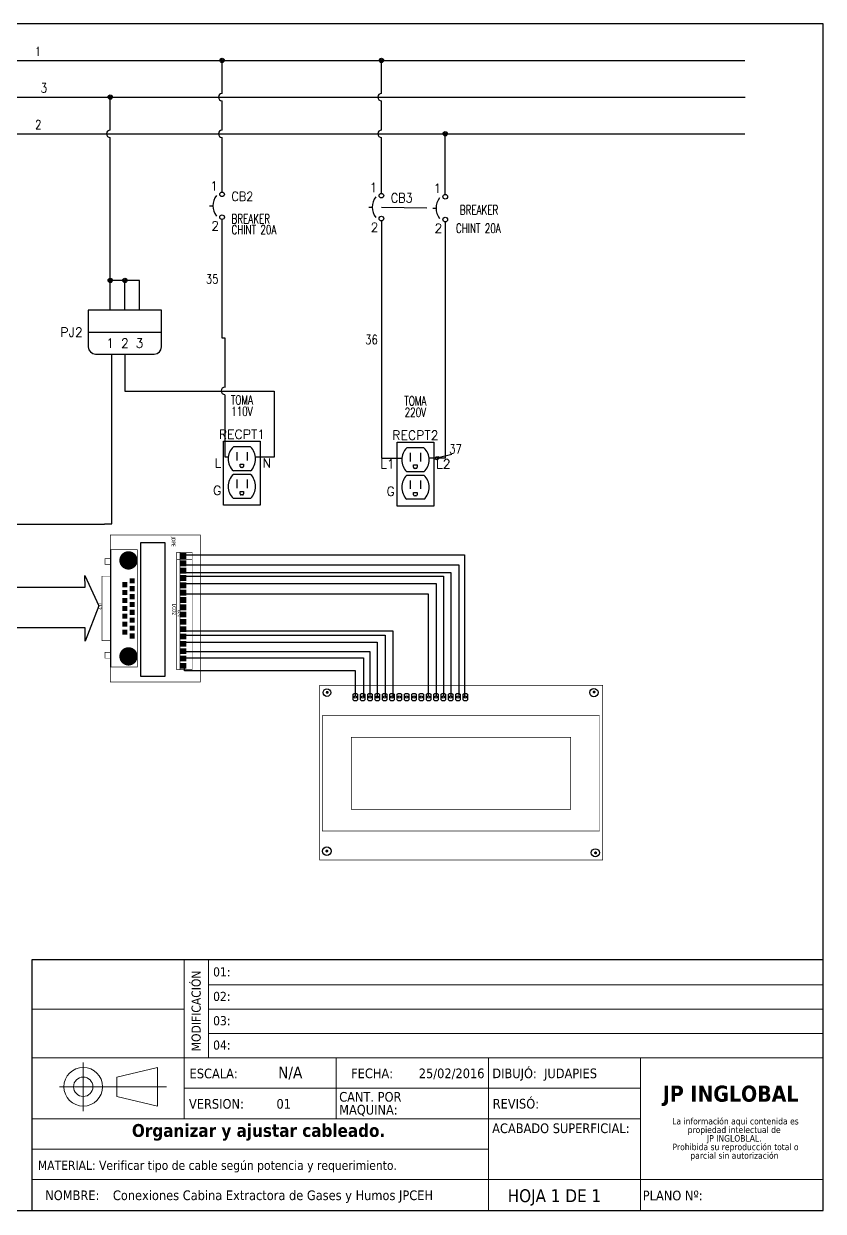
# Model space of a CAD drawing. Header units: millimetres. Extents: x 132.2 to 153, y 110.3 to 126.5.
# Drawn here: x 142.09 to 152.99, y 110.33 to 126.52 of the extents above; entities that cross this region are included whole.
import ezdxf
from ezdxf.enums import TextEntityAlignment as Align

# ---------------------------------------------------------------- set-up
doc = ezdxf.new("R2010")
doc.units = ezdxf.units.MM
doc.linetypes.add('CENTERX2', pattern=[20.32, 12.7, -2.54, 2.54, -2.54])
doc.linetypes.add('HIDDEN2', pattern=[0.1875, 0.125, -0.0625])
for name, color, linetype in [('12632256', 7, 'Continuous'), ('CONTORNO', 179, 'Continuous'), ('LINK', 9, 'Continuous'), ('MISC', 7, 'Continuous'), ('SYMS', 7, 'Continuous'), ('TAGS', 250, 'Continuous'), ('WIRES', 7, 'Continuous')]:
    doc.layers.add(name, color=color, linetype=linetype)
for name, color, linetype, true_color in [('DESC', 7, 'Continuous', 0x000000), ('TERMS', 7, 'Continuous', 0x000000), ('WIRENO', 7, 'Continuous', 0x000000)]:
    doc.layers.add(name, color=color, linetype=linetype, true_color=true_color)
doc.styles.add('SLDTEXTSTYLE0', font='tahoma.ttf')
doc.styles.add('SLDTEXTSTYLE1', font='')
doc.styles.get("Standard").update_dxf_attribs({"font": 'tahoma.ttf'})
doc.styles.add('WD', font='romans.shx')
doc.styles.get('SLDTEXTSTYLE1').set_extended_font_data('Tahoma', bold=True)

# ---------------------------------------------------------------- blocks, each defined once
blk = doc.blocks.new('SW_NOTE_2')
at = {"layer": 'CONTORNO', "color": 0, "char_height": 1.0583, "attachment_point": 2, "style": 'SLDTEXTSTYLE0'}
for s, insert in [('La información aqui contenida es ', (10.29, 1.34)), ('propiedad intelectual de', (10.08, -0.07)), ('JP INGLOBLAL.', (10.1, -1.48)), ('Prohibida su reproducción total o ', (10.3, -2.89)), ('parcial sin autorización', (10.12, -4.3))]:
    blk.add_mtext(s, dxfattribs=dict(at, insert=insert))
blk = doc.blocks.new('SW_NOTE_4')
at = {"color": 0, "linetype": 'Continuous', "lineweight": 0, "char_height": 1.587, "attachment_point": 1, "style": 'SLDTEXTSTYLE0'}
for s, insert in [('CANT. POR ', (0, 2.02)), ('MAQUINA:', (0, -0.1))]:
    blk.add_mtext(s, dxfattribs=dict(at, insert=insert))
blk = doc.blocks.new('VCN1_1PJ_14E1')
at = {"layer": 'SYMS'}
for p, q in [((-0.3, 0.3), (-0.3, -0.2)), ((0.7, 0.3), (-0.3, 0.3)), ((0.7, -0.2), (0.7, 0.3)), ((-0.3, 0), (0.7, 0)), ((-0.2, -0.3), (0.6, -0.3))]:
    blk.add_line(p, q, dxfattribs=at)
for centre, start, end in [((-0.2, -0.2), 180, 270), ((0.6, -0.2), 270, 360)]:
    blk.add_arc(centre, 0.1, start, end, dxfattribs=at)
at = {"style": 'WD', "flags": 1}
blk.add_attdef('WD_JUMPERS', (0, 0), '', height=0.01, dxfattribs=at)
at = {"layer": 'SYMS', "linetype": 'Continuous', "style": 'WD', "flags": 8}
for tag, p in [('TERMDESC01J', (-0.05, 0.4)), ('TERMDESC02J', (0.15, 0.4)), ('TERMDESC03J', (0.35, 0.4))]:
    blk.add_attdef(tag, p, '', height=0.1, rotation=90, dxfattribs=at)
for tag, p in [('X2WIRE01J', (0.05, 0.4)), ('X2WIRE02J', (0.25, 0.4)), ('X2WIRE03J', (0.45, 0.4))]:
    blk.add_attdef(tag, text='', height=0.1, rotation=90, dxfattribs=at).set_placement(p, align=Align.TOP_LEFT)
at = {"layer": 'SYMS', "style": 'WD', "width": 0.7}
for tag, p in [('INST', (-0.381, 0.812)), ('LOC', (-0.381, 0.643)), ('DESC1', (-0.375, 0.469)), ('DESC2', (-0.375, 0.287)), ('DESC3', (-0.375, 0.112)), ('XREF', (-0.375, -0.237))]:
    blk.add_attdef(tag, text='', height=0.125, dxfattribs=at).set_placement(p, align=Align.RIGHT)
at = {"layer": 'SYMS', "style": 'WD'}
for tag, p, flags in [('ACE_FLAG', (-0.207, 0.434), 9), ('FAMILY', (-0.194, 0.407), 9), ('X2TERM01J', (0, 0.3), 1), ('X2TERM02J', (0.2, 0.3), 1), ('X2TERM03J', (0.4, 0.3), 1), ('GENDER', (0.109, 0.08), 9), ('WDBLKNAM', (0.175, 0.125), 9), ('X1LINK', (0.775, 0), 1), ('X8TERM01P', (0, -0.3), 1), ('X8TERM02P', (0.2, -0.3), 1), ('X8TERM03P', (0.4, -0.3), 1)]:
    blk.add_attdef(tag, p, '', height=0.01, dxfattribs=dict(at, flags=flags))
at = {"layer": 'SYMS', "linetype": 'Continuous', "style": 'WD', "flags": 9}
for tag, p in [('MFG', (-0.171, 0.344)), ('CAT', (-0.169, 0.363)), ('ASSYCODE', (-0.188, 0.312))]:
    blk.add_attdef(tag, text='', height=0.01, dxfattribs=at).set_placement(p, align=Align.CENTER)
at = {"layer": 'SYMS', "linetype": 'Continuous', "style": 'WD'}
for tag, flags, p in [('TERM01J', 9, (0, 0.15)), ('TERM02J', 9, (0.2, 0.15)), ('TERM03J', 9, (0.4, 0.15)), ('TERM01P', 8, (0, -0.15)), ('TERM02P', 8, (0.2, -0.15)), ('TERM03P', 8, (0.4, -0.15))]:
    blk.add_attdef(tag, text='', height=0.125, dxfattribs=dict(at, flags=flags)).set_placement(p, align=Align.MIDDLE_CENTER)
at = {"layer": 'SYMS', "color": 7, "style": 'WD'}
for tag, p in [('X2_TINY_DOT_DONT_REMOVE_01J', (0, 0.3)), ('X2_TINY_DOT_DONT_REMOVE_02J', (0.2, 0.3)), ('X2_TINY_DOT_DONT_REMOVE_03J', (0.4, 0.3)), ('X8_TINY_DOT_DONT_REMOVE_01P', (0, -0.3)), ('X8_TINY_DOT_DONT_REMOVE_02P', (0.2, -0.3)), ('X8_TINY_DOT_DONT_REMOVE_03P', (0.4, -0.3))]:
    blk.add_attdef(tag, p, '', height=0.0001, dxfattribs=at)
at = {"layer": 'SYMS', "style": 'WD'}
blk.add_attdef('TAG1', text='', height=0.125, dxfattribs=at).set_placement((-0.375, -0.062), align=Align.RIGHT)
at = {"layer": 'SYMS', "linetype": 'Continuous', "style": 'WD', "flags": 8}
for tag, p in [('TERMDESC01P', (-0.05, -0.4)), ('TERMDESC02P', (0.15, -0.4)), ('TERMDESC03P', (0.35, -0.4))]:
    blk.add_attdef(tag, text='', height=0.1, rotation=90, dxfattribs=at).set_placement(p, align=Align.RIGHT)
for tag, p in [('X8WIRE01P', (0.05, -0.4)), ('X8WIRE02P', (0.25, -0.4)), ('X8WIRE03P', (0.45, -0.4))]:
    blk.add_attdef(tag, text='', height=0.1, rotation=90, dxfattribs=at).set_placement(p, align=Align.TOP_RIGHT)
blk = doc.blocks.new('WDDOT')
for radius in [0.03, 0.0187, 0.00929]:
    blk.add_circle((0, 0), radius)
blk = doc.blocks.new('HCN1RDUP')
for p, q in [((-0.25, 0.219), (0.25, 0.219)), ((-0.25, -0.656), (-0.25, 0.219)), ((0.25, 0.219), (0.25, -0.656)), ((0.117, 0.14), (-0.117, 0.14)), ((-0.071, 0.071), (-0.071, -0.046)), ((0.07, 0.071), (0.07, -0.046)), ((-0.024, -0.093), (0.023, -0.093)), ((-0.024, -0.125), (-0.024, -0.093)), ((0.008, -0.14), (-0.009, -0.14)), ((0.023, -0.093), (0.023, -0.125)), ((0.117, -0.187), (-0.117, -0.187)), ((0.117, -0.235), (-0.117, -0.235)), ((-0.071, -0.304), (-0.071, -0.421)), ((0.07, -0.304), (0.07, -0.421)), ((-0.024, -0.468), (0.023, -0.468)), ((-0.024, -0.5), (-0.024, -0.468)), ((0.023, -0.468), (0.023, -0.5)), ((0.117, -0.562), (-0.117, -0.562)), ((0.008, -0.515), (-0.009, -0.515)), ((0.25, -0.656), (-0.25, -0.656))]:
    blk.add_line(p, q)
for centre, radius, start, end in [((0.039, -0.023), 0.226, 133.6028, 226.3972), ((-0.039, -0.023), 0.226, 313.6028, 46.3972), ((-0.009, -0.125), 0.015, 180, 270), ((0.008, -0.125), 0.015, 270, 0), ((0.039, -0.398), 0.226, 133.6028, 226.3972), ((-0.039, -0.398), 0.226, 313.6028, 46.3972), ((-0.009, -0.5), 0.015, 180, 270), ((0.008, -0.5), 0.015, 270, 0)]:
    blk.add_arc(centre, radius, start, end)
at = {"style": 'WD'}
for tag, width, p in [('INST', 0.7, (0, 1.045)), ('LOC', 0.7, (0, 0.875)), ('DESC1', 0.7, (0, 0.719)), ('DESC2', 0.7, (0, 0.562)), ('RATING1', 0.9, (0, 0.406))]:
    blk.add_attdef(tag, text='', height=0.125, dxfattribs=dict(at, width=width)).set_placement(p, align=Align.CENTER)
blk.add_attdef('TAG1', text='', height=0.125, dxfattribs=at).set_placement((0, 0.25), align=Align.CENTER)
for tag, p, height, flags in [('FAMILY', (0.205, 0.152), 0.01, 9), ('X4TERM01', (-0.188, 0), 0.0125, 1), ('X1TERM02', (0.188, 0), 0.0125, 1), ('X8TERM03', (0, -0.14), 0.0125, 1), ('X4TERM04', (-0.188, -0.375), 0.0125, 1), ('X1TERM05', (0.188, -0.375), 0.0125, 1), ('X8TERM06', (0, -0.515), 0.0125, 1)]:
    blk.add_attdef(tag, p, '', height=height, dxfattribs=dict(at, flags=flags))
at = {"linetype": 'Continuous', "style": 'WD', "flags": 9}
for tag, p in [('ASSYCODE', (0.23, 0.071)), ('MFG', (0.228, 0.089)), ('CAT', (0.23, 0.108))]:
    blk.add_attdef(tag, text='', height=0.01, dxfattribs=at).set_placement(p, align=Align.CENTER)
at = {"linetype": 'Continuous', "style": 'WD', "flags": 8}
for tag, p in [('TERM01', (-0.281, -0.016)), ('TERM04', (-0.281, -0.391))]:
    blk.add_attdef(tag, text='', height=0.125, dxfattribs=at).set_placement(p, align=Align.TOP_RIGHT)
for tag, p in [('TERM02', (0.281, -0.016)), ('TERM05', (0.281, -0.391)), ('TERM06', (0.08, -0.587))]:
    blk.add_attdef(tag, text='', height=0.125, dxfattribs=at).set_placement(p, align=Align.TOP_LEFT)
blk = doc.blocks.new('VCB1')
at = {"linetype": 'HIDDEN2'}
blk.add_line((-0.171, 0), (-0.125, 0), dxfattribs=at)
for centre in [(0, 0.156), (0, -0.156)]:
    blk.add_circle(centre, 0.0312)
blk.add_arc((0.109, 0), 0.234, 143.1301, 216.8699)
at = {"style": 'WD'}
for tag, p, width in [('INST', (0.219, 0.388), 0.7), ('LOC', (0.219, 0.219), 0.7), ('TAG1', (0.127, 0.064), 0.9), ('XREF', (0.129, -0.09), 0.7), ('DESC1', (0.129, -0.242), 0.7), ('DESC2', (0.129, -0.389), 0.7)]:
    blk.add_attdef(tag, p, '', height=0.125, dxfattribs=dict(at, width=width))
at = {"linetype": 'Continuous', "style": 'WD'}
for tag, height, flags, p in [('TERM01', 0.125, 8, (-0.055, 0.207)), ('MFG', 0.01, 9, (-0.142, -0.088)), ('CAT', 0.01, 9, (-0.142, -0.073))]:
    blk.add_attdef(tag, text='', height=height, dxfattribs=dict(at, flags=flags)).set_placement(p, align=Align.RIGHT)
at = {"style": 'WD', "width": 0.7}
blk.add_attdef('RATING1', text='', height=0.125, dxfattribs=at).set_placement((-0.188, 0.062), align=Align.RIGHT)
at = {"color": 7, "style": 'WD', "flags": 1}
for tag, p in [('X2TERM01', (0, 0.188)), ('X8TERM02', (0, -0.188))]:
    blk.add_attdef(tag, p, '', height=0.0125, dxfattribs=at)
at = {"color": 7, "style": 'WD'}
for tag, p in [('X4LINK', (-0.25, 0)), ('X1LINK', (0, 0))]:
    blk.add_attdef(tag, p, '', height=0.01, dxfattribs=at)
at = {"linetype": 'Continuous', "style": 'WD', "flags": 9}
blk.add_attdef('ASSYCODE', text='', height=0.01, dxfattribs=at).set_placement((-0.153, -0.106), align=Align.CENTER)
at = {"style": 'WD', "flags": 9}
for tag, p in [('CONTACT', (-0.129, -0.129)), ('FAMILY', (-0.142, -0.036))]:
    blk.add_attdef(tag, text='', height=0.01, dxfattribs=at).set_placement(p, align=Align.RIGHT)
at = {"linetype": 'Continuous', "style": 'WD', "flags": 8}
blk.add_attdef('TERM02', text='', height=0.125, dxfattribs=at).set_placement((-0.041, -0.213), align=Align.TOP_RIGHT)
blk = doc.blocks.new('RPAD')
blk.add_trace([(-0.5, -0.5), (-0.5, 0.5), (0.5, -0.5), (0.5, 0.5)])
blk = doc.blocks.new('EPAD')
at = {"const_width": 0.5}
blk.add_lwpolyline([(-0.25, 0, 1), (0.25, 0, 1)], format="xyb", close=True, dxfattribs=at)
blk = doc.blocks.new('Adaptador LCD')
at = {"const_width": 0.008}
for points in [[(144.076, 116.65), (146.082, 116.65), (146.082, 117.876), (144.076, 117.876), (144.076, 116.65)], [(144.311, 117.556), (145.914, 117.556), (145.914, 117.766), (144.311, 117.766), (144.311, 117.556)], [(144.411, 117.762), (144.411, 117.56)], [(144.314, 117.599), (145.911, 117.599)], [(144.277, 116.658), (145.876, 116.658), (145.876, 117.018), (144.277, 117.018), (144.277, 116.658)], [(144.397, 116.653), (144.397, 116.578), (144.477, 116.578), (144.477, 116.653)], [(144.637, 116.538), (145.516, 116.538), (145.516, 116.658), (144.637, 116.658), (144.637, 116.538)], [(145.676, 116.658), (145.676, 116.578), (145.756, 116.578)], [(145.756, 116.658), (145.756, 116.578)]]:
    blk.add_lwpolyline(points, dxfattribs=at)
blk.add_lwpolyline([(144.183, 117.064), (146, 117.064), (146, 117.398), (144.183, 117.398), (144.183, 117.064)])
for centre, radius in [((144.361, 117.645), 0.025), ((144.461, 117.645), 0.025), ((144.561, 117.645), 0.025), ((144.661, 117.645), 0.025), ((144.761, 117.645), 0.025), ((144.861, 117.645), 0.025), ((144.961, 117.645), 0.025), ((145.061, 117.645), 0.025), ((145.16, 117.645), 0.025), ((145.26, 117.645), 0.025), ((145.36, 117.645), 0.025), ((145.46, 117.645), 0.025), ((145.56, 117.645), 0.025), ((145.66, 117.645), 0.025), ((145.76, 117.645), 0.025), ((145.86, 117.645), 0.025), ((144.7, 116.948), 0.015), ((144.808, 116.948), 0.015), ((144.916, 116.948), 0.015), ((145.024, 116.948), 0.015), ((145.13, 116.948), 0.015), ((145.238, 116.948), 0.015), ((145.346, 116.948), 0.015), ((145.454, 116.948), 0.015), ((144.422, 116.898), 0.03), ((144.753, 116.848), 0.015), ((144.861, 116.848), 0.015), ((144.969, 116.848), 0.015), ((145.077, 116.848), 0.015), ((145.184, 116.848), 0.015), ((145.292, 116.848), 0.015), ((145.4, 116.848), 0.015), ((145.731, 116.898), 0.03)]:
    blk.add_circle(centre, radius)
for name, p, xscale, yscale in [('RPAD', (144.361, 117.645), 0.08, 0.08), ('RPAD', (144.461, 117.645), 0.08, 0.08), ('RPAD', (144.561, 117.645), 0.08, 0.08), ('RPAD', (144.661, 117.645), 0.08, 0.08), ('RPAD', (144.761, 117.645), 0.08, 0.08), ('RPAD', (144.861, 117.645), 0.08, 0.08), ('RPAD', (144.961, 117.645), 0.08, 0.08), ('RPAD', (145.061, 117.645), 0.08, 0.08), ('RPAD', (145.16, 117.645), 0.08, 0.08), ('RPAD', (145.26, 117.645), 0.08, 0.08), ('RPAD', (145.36, 117.645), 0.08, 0.08), ('RPAD', (145.46, 117.645), 0.08, 0.08), ('RPAD', (145.56, 117.645), 0.08, 0.08), ('RPAD', (145.66, 117.645), 0.08, 0.08), ('RPAD', (145.76, 117.645), 0.08, 0.08), ('RPAD', (145.86, 117.645), 0.08, 0.08), ('EPAD', (144.422, 116.898), 0.25, 0.25), ('EPAD', (145.731, 116.898), 0.25, 0.25)]:
    blk.add_blockref(name, p, dxfattribs=dict(xscale=xscale, yscale=yscale))
at = {"xscale": 0.07, "yscale": 0.07, "rotation": 180}
for p in [(144.7, 116.948), (144.808, 116.948), (144.916, 116.948), (145.024, 116.948), (145.13, 116.948), (145.238, 116.948), (145.346, 116.948), (145.454, 116.948), (144.753, 116.848), (144.861, 116.848), (144.969, 116.848), (145.077, 116.848), (145.184, 116.848), (145.292, 116.848), (145.4, 116.848)]:
    blk.add_blockref('RPAD', p, dxfattribs=at)
at = {"layer": '12632256'}
for s, height, width, p in [('BACK', 0.024, 1.25, (145.096, 117.567)), ('JDPE', 0.048, 1.041667, (144.1, 117.488)), ('LCD2', 0.048, 1.041667, (145.013, 117.498)), ('J12', 0.048, 1.041667, (145.002, 116.48))]:
    blk.add_text(s, height=height, dxfattribs=dict(at, width=width)).set_placement(p)
blk = doc.blocks.new('LCD')
at = {"const_width": 0.008}
for points in [[(146.304, 116.439), (150.161, 116.439), (150.161, 118.82), (146.304, 118.82), (146.304, 116.439)], [(146.34, 116.832), (150.119, 116.832), (150.119, 118.407), (146.34, 118.407), (146.34, 116.832)], [(146.734, 117.128), (149.725, 117.128), (149.725, 118.112), (146.734, 118.112), (146.734, 117.128)]]:
    blk.add_lwpolyline(points, dxfattribs=at)
for points in [[(146.76, 118.698), (146.772, 118.71), (146.808, 118.71), (146.82, 118.698), (146.82, 118.622), (146.808, 118.61), (146.772, 118.61), (146.76, 118.622), (146.76, 118.698)], [(146.86, 118.698), (146.872, 118.71), (146.908, 118.71), (146.92, 118.698), (146.92, 118.622), (146.908, 118.61), (146.872, 118.61), (146.86, 118.622), (146.86, 118.698)], [(146.96, 118.698), (146.972, 118.71), (147.008, 118.71), (147.02, 118.698), (147.02, 118.622), (147.008, 118.61), (146.972, 118.61), (146.96, 118.622), (146.96, 118.698)], [(147.06, 118.698), (147.072, 118.71), (147.108, 118.71), (147.12, 118.698), (147.12, 118.622), (147.108, 118.61), (147.072, 118.61), (147.06, 118.622), (147.06, 118.698)], [(147.16, 118.698), (147.172, 118.71), (147.208, 118.71), (147.22, 118.698), (147.22, 118.622), (147.208, 118.61), (147.172, 118.61), (147.16, 118.622), (147.16, 118.698)], [(147.26, 118.698), (147.272, 118.71), (147.308, 118.71), (147.32, 118.698), (147.32, 118.622), (147.308, 118.61), (147.272, 118.61), (147.26, 118.622), (147.26, 118.698)], [(147.36, 118.698), (147.372, 118.71), (147.408, 118.71), (147.42, 118.698), (147.42, 118.622), (147.408, 118.61), (147.372, 118.61), (147.36, 118.622), (147.36, 118.698)], [(147.46, 118.698), (147.472, 118.71), (147.508, 118.71), (147.52, 118.698), (147.52, 118.622), (147.508, 118.61), (147.472, 118.61), (147.46, 118.622), (147.46, 118.698)], [(147.56, 118.698), (147.572, 118.71), (147.608, 118.71), (147.62, 118.698), (147.62, 118.622), (147.608, 118.61), (147.572, 118.61), (147.56, 118.622), (147.56, 118.698)], [(147.66, 118.698), (147.672, 118.71), (147.708, 118.71), (147.72, 118.698), (147.72, 118.622), (147.708, 118.61), (147.672, 118.61), (147.66, 118.622), (147.66, 118.698)], [(147.76, 118.698), (147.772, 118.71), (147.808, 118.71), (147.82, 118.698), (147.82, 118.622), (147.808, 118.61), (147.772, 118.61), (147.76, 118.622), (147.76, 118.698)], [(147.86, 118.698), (147.872, 118.71), (147.908, 118.71), (147.92, 118.698), (147.92, 118.622), (147.908, 118.61), (147.872, 118.61), (147.86, 118.622), (147.86, 118.698)], [(147.96, 118.698), (147.972, 118.71), (148.008, 118.71), (148.02, 118.698), (148.02, 118.622), (148.008, 118.61), (147.972, 118.61), (147.96, 118.622), (147.96, 118.698)], [(148.06, 118.698), (148.072, 118.71), (148.108, 118.71), (148.12, 118.698), (148.12, 118.622), (148.108, 118.61), (148.072, 118.61), (148.06, 118.622), (148.06, 118.698)], [(148.16, 118.698), (148.172, 118.71), (148.208, 118.71), (148.22, 118.698), (148.22, 118.622), (148.208, 118.61), (148.172, 118.61), (148.16, 118.622), (148.16, 118.698)], [(148.26, 118.698), (148.272, 118.71), (148.308, 118.71), (148.32, 118.698), (148.32, 118.622), (148.308, 118.61), (148.272, 118.61), (148.26, 118.622), (148.26, 118.698)]]:
    blk.add_lwpolyline(points, close=True)
for centre, radius in [((146.407, 118.724), 0.01), ((150.046, 118.729), 0.01), ((146.79, 118.66), 0.015), ((146.89, 118.66), 0.015), ((146.99, 118.66), 0.015), ((147.09, 118.66), 0.015), ((147.19, 118.66), 0.015), ((147.29, 118.66), 0.015), ((147.39, 118.66), 0.015), ((147.49, 118.66), 0.015), ((147.59, 118.66), 0.015), ((147.69, 118.66), 0.015), ((147.79, 118.66), 0.015), ((147.89, 118.66), 0.015), ((147.99, 118.66), 0.015), ((148.09, 118.66), 0.015), ((148.19, 118.66), 0.015), ((148.29, 118.66), 0.015), ((146.402, 116.56), 0.01), ((150.066, 116.535), 0.01)]:
    blk.add_circle(centre, radius)
at = {"layer": '12632256'}
for centre, radius in [((146.402, 118.721), 0.052), ((150.043, 118.721), 0.056), ((146.402, 116.557), 0.059), ((150.063, 116.537), 0.055)]:
    blk.add_circle(centre, radius, dxfattribs=at)
at = {"xscale": 0.04, "yscale": 0.04}
for p in [(146.407, 118.724), (150.046, 118.729), (146.402, 116.56), (150.066, 116.535)]:
    blk.add_blockref('EPAD', p, dxfattribs=at)
blk = doc.blocks.new('WD_WNH')
at = {"linetype": 'Continuous', "style": 'WD', "width": 0.8}
blk.add_attdef('WIRENO', text='', height=0.125, dxfattribs=at).set_placement((0, 0.062), align=Align.CENTER)
at = {"style": 'WD', "flags": 1}
for tag, p in [('W01USER', (0, 0.078)), ('W02USER', (0, 0.07)), ('W03USER', (0, 0.062)), ('W04USER', (0, 0.055)), ('W05USER', (0, 0.047)), ('W06USER', (0, 0.039)), ('W07USER', (0, 0.031)), ('W08USER', (0, 0.023)), ('W09USER', (0, 0.016)), ('W10USER', (0, 0.008))]:
    blk.add_attdef(tag, text='', height=0.005, dxfattribs=at).set_placement(p, align=Align.CENTER)
blk = doc.blocks.new('WD_WNV')
at = {"linetype": 'Continuous', "style": 'WD', "width": 0.8}
blk.add_attdef('WIRENO', text='', height=0.125, dxfattribs=at).set_placement((-0.05, 0), align=Align.MIDDLE_RIGHT)
at = {"style": 'WD', "flags": 1}
for tag, p in [('W01USER', (-0.062, 0.094)), ('W02USER', (-0.062, 0.086)), ('W03USER', (-0.062, 0.078)), ('W04USER', (-0.062, 0.07)), ('W05USER', (-0.062, 0.062)), ('W06USER', (-0.062, 0.055)), ('W07USER', (-0.062, 0.047)), ('W08USER', (-0.062, 0.039)), ('W09USER', (-0.062, 0.031)), ('W10USER', (-0.062, 0.023))]:
    blk.add_attdef(tag, text='', height=0.005, dxfattribs=at).set_placement(p, align=Align.CENTER)

msp = doc.modelspace()

# ---------------------------------------------------------------- linework, layer by layer
at = {"color": 7, "linetype": 'Continuous'}
for p, q in [((152.987, 126.521), (132.237, 126.521)), ((152.987, 110.336), (152.987, 126.521)), ((132.237, 110.336), (152.987, 110.336))]:
    msp.add_line(p, q, dxfattribs=at)
for p, q in [((142.925, 118.839), (142.917, 118.996)), ((142.917, 118.996), (143.108, 118.582)), ((141.691, 118.839), (142.925, 118.839)), ((143.108, 118.582), (142.925, 118.102)), ((142.925, 118.284), (141.699, 118.284)), ((142.925, 118.102), (142.925, 118.284))]:
    msp.add_line(p, q)
at = {"color": 7, "linetype": 'Continuous', "lineweight": 30}
for p, q in [((152.987, 113.754), (142.194, 113.754)), ((142.194, 113.754), (142.194, 110.336))]:
    msp.add_line(p, q, dxfattribs=at)
at = {"color": 7, "linetype": 'Continuous', "lineweight": 0}
for p, q in [((144.272, 113.754), (144.272, 111.587)), ((144.604, 113.754), (144.604, 112.417)), ((152.987, 113.413), (144.604, 113.413)), ((144.272, 113.081), (142.194, 113.081)), ((152.987, 113.081), (144.604, 113.081)), ((152.987, 112.749), (144.604, 112.749)), ((152.987, 112.417), (142.197, 112.417)), ((146.347, 112.417), (146.347, 111.587)), ((148.422, 112.417), (148.422, 110.325)), ((150.497, 112.417), (150.497, 110.328)), ((143.91, 112.287), (143.357, 112.155)), ((143.91, 111.76), (143.91, 112.287)), ((143.357, 112.155), (143.357, 111.891)), ((150.497, 112.002), (144.272, 112.002)), ((143.357, 111.891), (143.91, 111.76)), ((150.497, 111.587), (142.197, 111.587)), ((148.422, 111.172), (142.197, 111.172)), ((152.987, 110.757), (142.197, 110.757))]:
    msp.add_line(p, q, dxfattribs=at)
at = {"color": 7, "linetype": 'CENTERX2', "lineweight": 0}
for p, q in [((152.987, 113.754), (152.987, 110.336)), ((142.897, 112.352), (142.897, 111.689)), ((142.573, 112.023), (144.031, 112.023)), ((142.194, 110.336), (152.987, 110.336))]:
    msp.add_line(p, q, dxfattribs=at)
at = {"color": 7, "linetype": 'Continuous', "lineweight": 0}
for radius in [0.264, 0.132]:
    msp.add_circle((142.897, 112.023), radius, dxfattribs=at)
at = {"layer": 'LINK', "color": 18, "true_color": 0x000000}
msp.add_lwpolyline([(146.962, 124.02), (147.582, 124.01)], dxfattribs=at)
at = {"layer": 'WIRENO'}
msp.add_lwpolyline([(147.925, 120.647), (147.754, 120.604), (147.735, 120.616), (147.705, 120.608), (147.693, 120.589), (147.712, 120.578), (147.743, 120.585), (147.748, 120.595)], dxfattribs=at)
at = {"layer": 'WIRES'}
for p, q in [((132.64, 126.021), (151.919, 126.021)), ((144.79, 125.571), (144.79, 126.021)), ((146.963, 125.571), (146.963, 126.021)), ((132.797, 125.521), (151.922, 125.521)), ((143.265, 125.071), (143.265, 125.521)), ((144.79, 125.071), (144.79, 125.471)), ((146.963, 125.071), (146.963, 125.471)), ((132.649, 125.021), (151.919, 125.021)), ((143.265, 122.615), (143.265, 124.971)), ((144.79, 124.227), (144.79, 124.971)), ((146.963, 124.207), (146.963, 124.971)), ((147.833, 124.194), (147.833, 125.021)), ((144.79, 122.231), (144.79, 123.852)), ((146.963, 123.832), (146.963, 120.597)), ((147.833, 123.819), (147.833, 120.597)), ((143.465, 123.021), (143.265, 123.021)), ((143.465, 122.615), (143.465, 123.021)), ((143.665, 123.021), (143.465, 123.021)), ((143.665, 122.615), (143.665, 123.021)), ((144.832, 122.231), (144.79, 122.231)), ((144.832, 121.562), (144.832, 122.231)), ((143.287, 119.701), (143.287, 122.015)), ((143.465, 122.015), (143.465, 121.512)), ((143.465, 121.512), (145.499, 121.512)), ((145.499, 121.512), (145.499, 120.609)), ((144.832, 120.609), (144.832, 121.462)), ((144.874, 120.609), (144.832, 120.609)), ((145.499, 120.609), (145.249, 120.609)), ((146.963, 120.597), (147.239, 120.597)), ((147.833, 120.597), (147.614, 120.597)), ((140.981, 119.694), (143.187, 119.694)), ((143.187, 119.701), (143.287, 119.701)), ((144.282, 119.276), (148.097, 119.276)), ((148.097, 119.276), (148.097, 117.326)), ((144.249, 119.141), (148.02, 119.141)), ((148.02, 119.141), (148.02, 117.362)), ((144.266, 119.038), (147.908, 119.038)), ((144.27, 118.986), (147.808, 118.986)), ((144.271, 118.886), (147.708, 118.886)), ((147.708, 118.886), (147.708, 117.344)), ((147.808, 118.986), (147.808, 117.344)), ((147.908, 119.038), (147.908, 117.344)), ((144.28, 118.746), (147.602, 118.746)), ((147.602, 118.746), (147.602, 117.344)), ((144.276, 118.243), (147.119, 118.243)), ((147.119, 118.243), (147.119, 117.337)), ((144.27, 118.087), (146.907, 118.087)), ((144.275, 118.184), (147.013, 118.184)), ((146.907, 118.087), (146.907, 117.337)), ((147.013, 118.184), (147.013, 117.355)), ((144.286, 117.958), (146.807, 117.958)), ((146.807, 117.958), (146.807, 117.366)), ((144.276, 117.698), (144.276, 117.754)), ((144.285, 117.872), (146.719, 117.872)), ((146.719, 117.872), (146.719, 117.355)), ((146.608, 117.698), (144.276, 117.698)), ((146.608, 117.353), (146.608, 117.698))]:
    msp.add_line(p, q, dxfattribs=at)
for centre in [(144.79, 125.521), (146.963, 125.521), (143.265, 125.021), (144.79, 125.021), (146.963, 125.021), (144.827, 121.515)]:
    msp.add_arc(centre, 0.05, 90, 270, dxfattribs=at)

# ---------------------------------------------------------------- block references
ref = msp.add_blockref('VCN1_1PJ_14E1', (143.265, 122.315))
ref.add_attrib('TAG1', 'PJ2', dxfattribs={"layer": 'TAGS', "height": 0.125, "style": 'WD'}).set_placement((142.89, 122.252), align=Align.RIGHT)
ref.add_attrib('X8_TINY_DOT_DONT_REMOVE_01P', '.', (143.265, 122.015), dxfattribs={"layer": 'MISC', "color": 7, "height": 0.0001, "style": 'WD'})
ref.add_attrib('X2_TINY_DOT_DONT_REMOVE_01J', '.', (143.265, 122.615), dxfattribs={"layer": 'MISC', "color": 7, "height": 0.0001, "style": 'WD'})
ref.add_attrib('TERM01P', '1', dxfattribs={"layer": 'TERMS', "linetype": 'Continuous', "height": 0.125, "style": 'WD', "flags": 8}).set_placement((143.265, 122.165), align=Align.MIDDLE_CENTER)
ref.add_attrib('X8_TINY_DOT_DONT_REMOVE_02P', '.', (143.465, 122.015), dxfattribs={"layer": 'MISC', "color": 7, "height": 0.0001, "style": 'WD'})
ref.add_attrib('X2_TINY_DOT_DONT_REMOVE_02J', '.', (143.465, 122.615), dxfattribs={"layer": 'MISC', "color": 7, "height": 0.0001, "style": 'WD'})
ref.add_attrib('TERM02P', '2', dxfattribs={"layer": 'TERMS', "linetype": 'Continuous', "height": 0.125, "style": 'WD', "flags": 8}).set_placement((143.465, 122.165), align=Align.MIDDLE_CENTER)
ref.add_attrib('X8_TINY_DOT_DONT_REMOVE_03P', '.', (143.665, 122.015), dxfattribs={"layer": 'MISC', "color": 7, "height": 0.0001, "style": 'WD'})
ref.add_attrib('X2_TINY_DOT_DONT_REMOVE_03J', '.', (143.665, 122.615), dxfattribs={"layer": 'MISC', "color": 7, "height": 0.0001, "style": 'WD'})
ref.add_attrib('TERM03P', '3', dxfattribs={"layer": 'TERMS', "linetype": 'Continuous', "height": 0.125, "style": 'WD', "flags": 8}).set_placement((143.665, 122.165), align=Align.MIDDLE_CENTER)
at = {"rotation": 270}
msp.add_blockref('Adaptador LCD', (26.616, 263.624), dxfattribs=at)
msp.add_blockref('LCD', (-0.183, -1.322))
at = {"color": 7, "linetype": 'Continuous', "lineweight": 0, "xscale": 0.083, "yscale": 0.083, "zscale": 0.083}
msp.add_blockref('SW_NOTE_4', (146.387, 111.784), dxfattribs=at)
at = {"layer": 'CONTORNO', "color": 7, "xscale": 0.083, "yscale": 0.083, "zscale": 0.083}
msp.add_blockref('SW_NOTE_2', (150.936, 111.486), dxfattribs=at)
at = {"layer": 'SYMS'}
for p in [(144.79, 126.021), (146.963, 126.021), (143.265, 125.521), (147.833, 125.021), (143.265, 123.021), (143.465, 123.021)]:
    msp.add_blockref('WDDOT', p, dxfattribs=at)
ref = msp.add_blockref('VCB1', (144.79, 124.039), dxfattribs=at)
ref.add_attrib('DESC2', 'CHINT 20A', (144.919, 123.65), dxfattribs={"layer": 'DESC', "height": 0.125, "style": 'WD', "width": 0.7})
ref.add_attrib('DESC1', 'BREAKER', (144.919, 123.798), dxfattribs={"layer": 'DESC', "height": 0.125, "style": 'WD', "width": 0.7})
ref.add_attrib('TAG1', 'CB2', (144.917, 124.104), dxfattribs={"layer": 'TAGS', "height": 0.125, "style": 'WD', "width": 0.9})
ref.add_attrib('TERM02', '2', dxfattribs={"layer": 'TERMS', "linetype": 'Continuous', "height": 0.125, "style": 'WD', "flags": 8}).set_placement((144.75, 123.826), align=Align.TOP_RIGHT)
ref.add_attrib('TERM01', '1', dxfattribs={"layer": 'TERMS', "linetype": 'Continuous', "height": 0.125, "style": 'WD', "flags": 8}).set_placement((144.735, 124.246), align=Align.RIGHT)
ref = msp.add_blockref('VCB1', (146.963, 124.02), dxfattribs=at)
ref.add_attrib('DESC2', 'CHINT 20A', (147.979, 123.67), dxfattribs={"layer": 'DESC', "height": 0.125, "style": 'WD', "width": 0.7})
ref.add_attrib('DESC1', 'BREAKER', (148.032, 123.92), dxfattribs={"layer": 'DESC', "height": 0.125, "style": 'WD', "width": 0.7})
ref.add_attrib('TAG1', 'CB3', (147.09, 124.084), dxfattribs={"layer": 'TAGS', "height": 0.125, "style": 'WD', "width": 0.9})
ref.add_attrib('TERM02', '2', dxfattribs={"layer": 'TERMS', "linetype": 'Continuous', "height": 0.125, "style": 'WD', "flags": 8}).set_placement((146.922, 123.806), align=Align.TOP_RIGHT)
ref.add_attrib('TERM01', '1', dxfattribs={"layer": 'TERMS', "linetype": 'Continuous', "height": 0.125, "style": 'WD', "flags": 8}).set_placement((146.908, 124.226), align=Align.RIGHT)
ref = msp.add_blockref('VCB1', (147.833, 124.006), dxfattribs=at)
ref.add_attrib('TERM02', '2', dxfattribs={"layer": 'TERMS', "linetype": 'Continuous', "height": 0.125, "style": 'WD', "flags": 8}).set_placement((147.793, 123.793), align=Align.TOP_RIGHT)
ref.add_attrib('TERM01', '1', dxfattribs={"layer": 'TERMS', "linetype": 'Continuous', "height": 0.125, "style": 'WD', "flags": 8}).set_placement((147.778, 124.213), align=Align.RIGHT)
ref = msp.add_blockref('HCN1RDUP', (145.061, 120.609), dxfattribs=at)
ref.add_attrib('TERM04', 'G', dxfattribs={"layer": 'TERMS', "linetype": 'Continuous', "height": 0.125, "style": 'WD', "flags": 8}).set_placement((144.78, 120.219), align=Align.TOP_RIGHT)
ref.add_attrib('TERM01', 'L', dxfattribs={"layer": 'TERMS', "linetype": 'Continuous', "height": 0.125, "style": 'WD', "flags": 8}).set_placement((144.78, 120.594), align=Align.TOP_RIGHT)
ref.add_attrib('TERM02', 'N', dxfattribs={"layer": 'TERMS', "linetype": 'Continuous', "height": 0.125, "style": 'WD', "flags": 8}).set_placement((145.342, 120.594), align=Align.TOP_LEFT)
ref.add_attrib('DESC2', '110V', dxfattribs={"layer": 'DESC', "height": 0.125, "style": 'WD', "width": 0.7}).set_placement((145.061, 121.172), align=Align.CENTER)
ref.add_attrib('DESC1', 'TOMA', dxfattribs={"layer": 'DESC', "height": 0.125, "style": 'WD', "width": 0.7}).set_placement((145.061, 121.328), align=Align.CENTER)
ref.add_attrib('TAG1', 'RECPT1', dxfattribs={"layer": 'TAGS', "height": 0.125, "style": 'WD'}).set_placement((145.061, 120.859), align=Align.CENTER)
ref = msp.add_blockref('HCN1RDUP', (147.426, 120.597), dxfattribs=at)
ref.add_attrib('TERM04', 'G', dxfattribs={"layer": 'TERMS', "linetype": 'Continuous', "height": 0.125, "style": 'WD', "flags": 8}).set_placement((147.145, 120.206), align=Align.TOP_RIGHT)
ref.add_attrib('TERM01', 'L1', dxfattribs={"layer": 'TERMS', "linetype": 'Continuous', "height": 0.125, "style": 'WD', "flags": 8}).set_placement((147.145, 120.581), align=Align.TOP_RIGHT)
ref.add_attrib('TERM02', 'L2', dxfattribs={"layer": 'TERMS', "linetype": 'Continuous', "height": 0.125, "style": 'WD', "flags": 8}).set_placement((147.708, 120.581), align=Align.TOP_LEFT)
ref.add_attrib('DESC2', '220V', dxfattribs={"layer": 'DESC', "height": 0.125, "style": 'WD', "width": 0.7}).set_placement((147.426, 121.159), align=Align.CENTER)
ref.add_attrib('DESC1', 'TOMA', dxfattribs={"layer": 'DESC', "height": 0.125, "style": 'WD', "width": 0.7}).set_placement((147.426, 121.315), align=Align.CENTER)
ref.add_attrib('TAG1', 'RECPT2', dxfattribs={"layer": 'TAGS', "height": 0.125, "style": 'WD'}).set_placement((147.426, 120.847), align=Align.CENTER)
at = {"layer": 'WIRENO'}
ref = msp.add_blockref('WD_WNH', (142.28, 126.021), dxfattribs=at)
ref.add_attrib('WIRENO', '1', dxfattribs={"linetype": 'Continuous', "height": 0.125, "style": 'WD', "width": 0.8}).set_placement((142.28, 126.083), align=Align.CENTER)
ref = msp.add_blockref('WD_WNH', (142.36, 125.521), dxfattribs=at)
ref.add_attrib('WIRENO', '3', dxfattribs={"linetype": 'Continuous', "height": 0.125, "style": 'WD', "width": 0.8}).set_placement((142.36, 125.584), align=Align.CENTER)
ref = msp.add_blockref('WD_WNH', (142.284, 125.021), dxfattribs=at)
ref.add_attrib('WIRENO', '2', dxfattribs={"linetype": 'Continuous', "height": 0.125, "style": 'WD', "width": 0.8}).set_placement((142.284, 125.083), align=Align.CENTER)
ref = msp.add_blockref('WD_WNV', (144.79, 123.041), dxfattribs=at)
ref.add_attrib('WIRENO', '35', dxfattribs={"linetype": 'Continuous', "height": 0.125, "style": 'WD', "width": 0.8}).set_placement((144.74, 123.041), align=Align.MIDDLE_RIGHT)
ref = msp.add_blockref('WD_WNV', (146.963, 122.214), dxfattribs=at)
ref.add_attrib('WIRENO', '36', dxfattribs={"linetype": 'Continuous', "height": 0.125, "style": 'WD', "width": 0.8}).set_placement((146.913, 122.214), align=Align.MIDDLE_RIGHT)
ref = msp.add_blockref('WD_WNH', (147.724, 120.597), dxfattribs=at)
ref.add_attrib('WIRENO', '37', dxfattribs={"linetype": 'Continuous', "height": 0.125, "style": 'WD', "width": 0.8}).set_placement((147.974, 120.659), align=Align.CENTER)

# ---------------------------------------------------------------- texts
at = {"color": 7, "linetype": 'Continuous', "lineweight": 0, "insert": (144.374, 112.507), "char_height": 0.1245, "attachment_point": 1, "rotation": 90, "style": 'SLDTEXTSTYLE0'}
msp.add_mtext('MODIFICACIÓN', dxfattribs=at)
at = {"color": 7, "linetype": 'Continuous', "lineweight": 0, "attachment_point": 1, "style": 'SLDTEXTSTYLE0'}
for s, insert, char_height in [('01:', (144.668, 113.652), 0.1245), ('02:', (144.668, 113.318), 0.1245), ('03:', (144.668, 112.986), 0.1245), ('04:', (144.668, 112.654), 0.1245), ('ESCALA:', (144.347, 112.27), 0.1318), ('\\pi-0.39529,l0.52705,t1.0541;FECHA:^I25/02/2016', (146.418, 112.272), 0.13176), ('VERSION:         01', (144.339, 111.856), 0.13176), ('REVISÓ:', (148.48, 111.858), 0.1318), ('MATERIAL: Verificar tipo de cable según potencia y requerimiento.', (142.279, 111.014), 0.1245), ('HOJA 1 DE 1', (148.685, 110.625), 0.17568), ('\\pi-0.39529,l0.52705,t1.0541;NOMBRE:^IConexiones Cabina Extractora de Gases y Humos JPCEH', (142.247, 110.609), 0.13176), ('PLANO Nº:', (150.526, 110.606), 0.1318)]:
    msp.add_mtext(s, dxfattribs=dict(at, insert=insert, char_height=char_height))
at = {"layer": 'CONTORNO', "color": 7}
for s, insert, char_height, attachment_point, style in [('N/A', (145.72, 112.297), 0.1581, 2, 'SLDTEXTSTYLE0'), ('DIBUJÓ:  JUDAPIES', (148.475, 112.272), 0.13176, 1, 'SLDTEXTSTYLE0'), ('Organizar y ajustar cableado.', (145.288, 111.515), 0.17568, 2, 'SLDTEXTSTYLE1'), ('ACABADO SUPERFICIAL:', (148.473, 111.523), 0.13176, 1, 'SLDTEXTSTYLE0')]:
    msp.add_mtext(s, dxfattribs=dict(at, insert=insert, char_height=char_height, attachment_point=attachment_point, style=style))
at = {"layer": 'CONTORNO', "insert": (150.799, 112.039), "char_height": 0.2196, "attachment_point": 1, "style": 'SLDTEXTSTYLE1'}
msp.add_mtext('JP INGLOBAL', dxfattribs=at)

doc.saveas('drawing.dxf')
